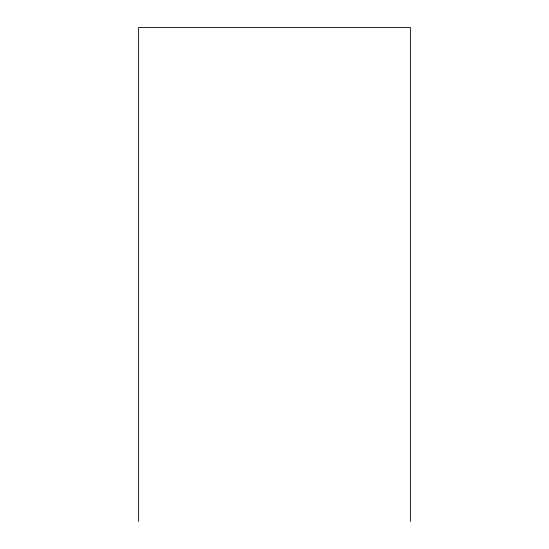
<?xml version="1.0" encoding="UTF-8"?>
<svg xmlns="http://www.w3.org/2000/svg" width="549" height="549" viewBox="0 0 549 549"><rect width="100%" height="100%" fill="white"/><g stroke="black" fill="none" stroke-linecap="round" stroke-linejoin="round"><path stroke-width="0.82" d="M410.377 521.55L410.377 27.45L138.623 27.45L138.623 521.55"/></g></svg>
